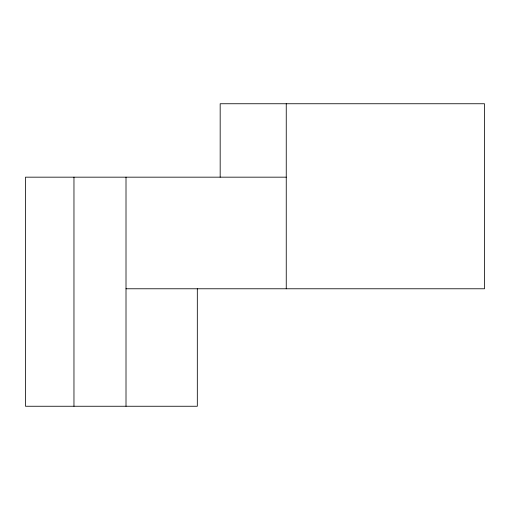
<?xml version="1.0" encoding="UTF-8"?>
<svg xmlns="http://www.w3.org/2000/svg" width="510" height="510" viewBox="0 0 510 510"><rect width="100%" height="100%" fill="white"/><g stroke="black" fill="none" stroke-linecap="round" stroke-linejoin="round"><path stroke-width="0.76" d="M286.25 177.168L25.5 177.168L25.5 406.253L197.319 406.253L197.319 288.775M126.008 288.775L484.5 288.775L484.5 103.747L220.173 103.747L220.173 177.168M286.25 103.747L286.25 288.775M126.008 177.168L126.008 406.253M73.963 177.168L73.963 406.253"/></g></svg>
